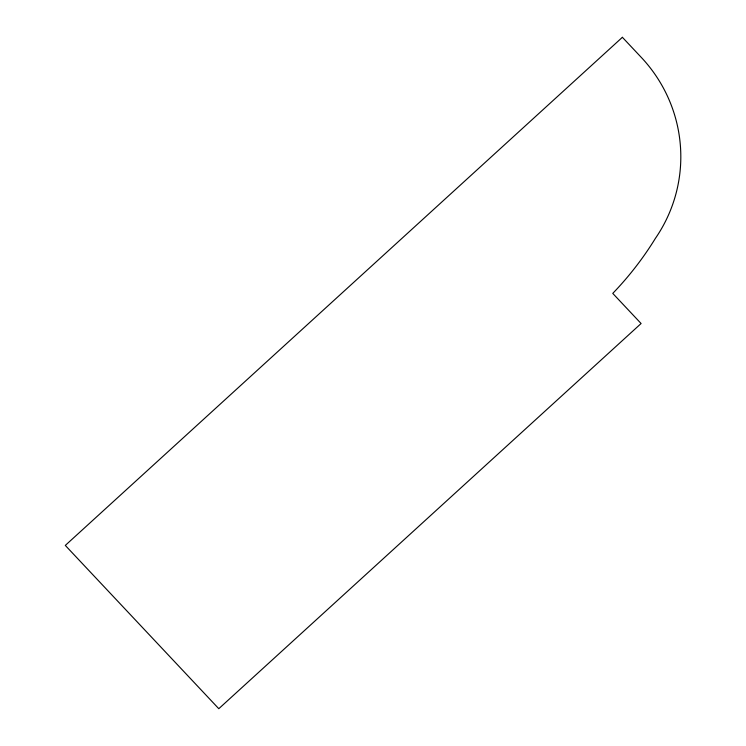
<?xml version="1.0" encoding="UTF-8"?>
<svg xmlns="http://www.w3.org/2000/svg" width="746" height="746" viewBox="0 0 746 746"><rect width="100%" height="100%" fill="white"/><g stroke="black" fill="none" stroke-linecap="round" stroke-linejoin="round"><path stroke-width="1.12" d="M622.388 37.3L65.303 545.419L218.792 708.7L641.094 323.522L612.764 293.392A329.462 324.463 7.4 0 0 655.398 238.375A148.072 145.815 7.4 0 0 642.343 58.524L622.388 37.3"/></g></svg>
